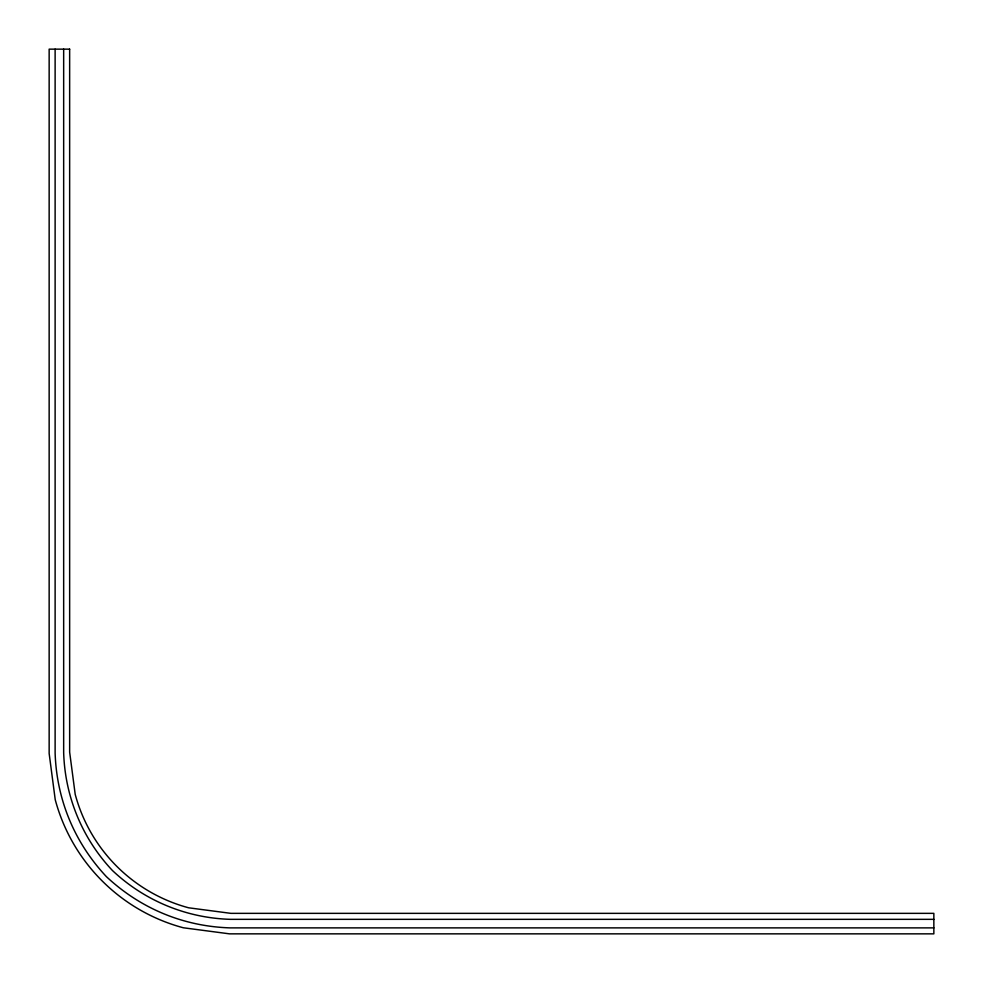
<?xml version="1.0" encoding="UTF-8"?>
<svg xmlns="http://www.w3.org/2000/svg" width="983" height="983" viewBox="0 0 983 983"><rect width="100%" height="100%" fill="white"/><g stroke="black" fill="none" stroke-linecap="round" stroke-linejoin="round"><path stroke-width="1.47" d="M933.85 919.338L230.464 919.338C186.451 918.061 144.489 900.784 112.467 870.533C82.216 838.511 64.939 796.549 63.662 752.536L63.662 49.15M933.85 927.878L229.911 927.878C183.231 926.342 140.471 908.513 106.373 876.627C74.487 842.529 56.658 799.769 55.122 753.089L55.122 49.15M69.646 49.15L49.15 49.15L49.15 753.482L55.232 799.695A181.13 181.13 0 0 0 183.305 927.768L229.518 933.85L933.85 933.85L933.85 913.354L230.858 913.354L188.662 907.8A160.45 160.45 0 0 1 75.2 794.338L69.646 752.142L69.646 49.15"/></g></svg>
